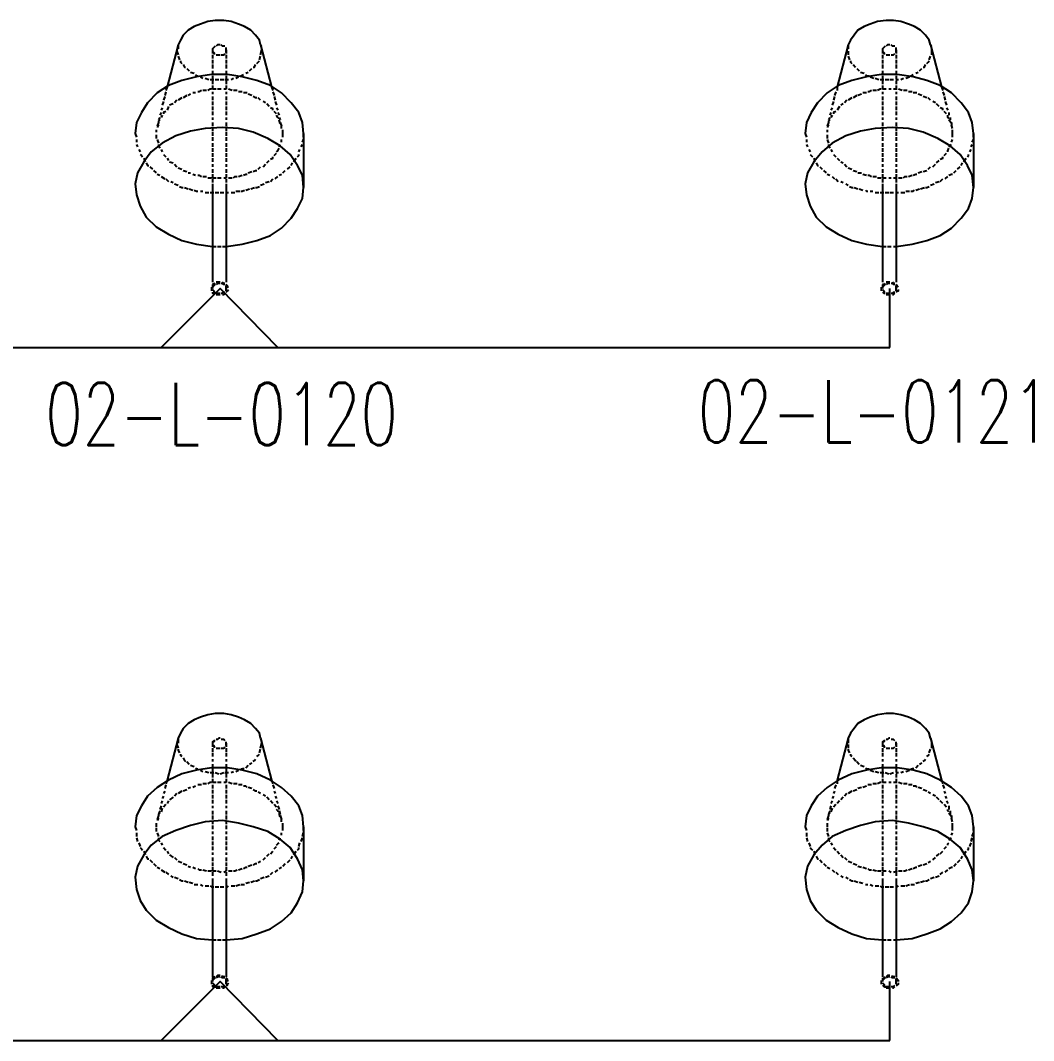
# Model space of a CAD drawing. Header units: inches. Extents: x 35 to 2894, y 23 to 617.
# Drawn here: x 1527.5 to 1600.8, y 468.4 to 542.3 of the extents above; entities that cross this region are included whole.
import ezdxf

# ---------------------------------------------------------------- set-up
doc = ezdxf.new("R2010")
doc.units = ezdxf.units.IN
doc.header["$MEASUREMENT"] = 0
doc.layers.add('Layer 1', color=7, linetype='Continuous')
doc.layers.add('LGT1', color=7, linetype='Continuous')
doc.styles.add('HZTXT', font='simplexs.shx', dxfattribs={"width": 0.7, "bigfont": 'hztxt.shx'})

msp = doc.modelspace()

# ---------------------------------------------------------------- linework, layer by layer
at = {"layer": 'Layer 1', "color": 1, "lineweight": -3}
for points in [[(1544.9, 540.507), (1544.811, 540.862), (1544.544, 541.218), (1544.188, 541.574), (1543.744, 541.841), (1543.299, 542.019), (1542.765, 542.196), (1542.231, 542.285), (1541.609, 542.285), (1541.075, 542.196), (1540.541, 542.019), (1540.096, 541.841), (1539.652, 541.574), (1539.295, 541.218), (1539.117, 540.862), (1538.94, 540.507)], [(1593.384, 540.507), (1593.295, 540.862), (1593.029, 541.218), (1592.673, 541.574), (1592.228, 541.841), (1591.783, 542.019), (1591.249, 542.196), (1590.716, 542.285), (1590.182, 542.285), (1589.559, 542.196), (1589.025, 542.019), (1588.581, 541.841), (1588.136, 541.574), (1587.869, 541.218), (1587.602, 540.862), (1587.424, 540.507)], [(1538.94, 540.507), (1538.139, 537.482), (1538.05, 537.215)], [(1538.94, 540.507), (1538.94, 540.239)], [(1541.964, 540.507), (1541.787, 540.507), (1541.698, 540.418)], [(1542.32, 540.418), (1542.142, 540.418), (1542.053, 540.507)], [(1544.989, 540.418), (1544.9, 540.507)], [(1544.9, 540.507), (1545.7, 537.482), (1545.789, 537.215)], [(1587.424, 540.507), (1586.623, 537.482), (1586.623, 537.215)], [(1587.424, 540.507), (1587.424, 540.239)], [(1590.449, 540.507), (1590.271, 540.507), (1590.182, 540.418)], [(1590.805, 540.418), (1590.627, 540.418), (1590.538, 540.507)], [(1593.474, 540.418), (1593.384, 540.507)], [(1593.384, 540.507), (1594.185, 537.482), (1594.274, 537.215)], [(1538.851, 540.061), (1538.94, 539.795)], [(1541.609, 540.418), (1541.519, 540.328), (1541.43, 540.239), (1541.43, 540.15)], [(1541.43, 540.15), (1541.43, 539.883)], [(1541.43, 540.061), (1541.519, 539.972), (1541.519, 539.883), (1541.609, 539.883)], [(1541.43, 539.795), (1541.43, 539.528)], [(1541.698, 539.795), (1541.964, 539.795)], [(1542.053, 539.795), (1542.231, 539.795), (1542.32, 539.883)], [(1542.409, 540.15), (1542.409, 540.328)], [(1542.409, 539.972), (1542.409, 540.15)], [(1542.409, 540.15), (1542.409, 539.883)], [(1542.409, 539.795), (1542.409, 539.528)], [(1544.9, 539.795), (1544.989, 540.15)], [(1544.989, 540.15), (1544.989, 540.239)], [(1587.424, 540.061), (1587.424, 539.795)], [(1590.093, 540.418), (1590.004, 540.328), (1589.915, 540.239), (1589.915, 540.15)], [(1589.915, 540.15), (1589.915, 539.883)], [(1589.915, 540.061), (1590.004, 539.972), (1590.004, 539.883), (1590.093, 539.883)], [(1589.915, 539.795), (1589.915, 539.528)], [(1590.182, 539.795), (1590.449, 539.795)], [(1590.538, 539.795), (1590.716, 539.795), (1590.805, 539.883)], [(1590.893, 540.15), (1590.893, 540.328)], [(1590.893, 539.972), (1590.893, 540.15)], [(1590.893, 540.15), (1590.893, 539.883)], [(1590.893, 539.795), (1590.893, 539.528)], [(1593.474, 540.15), (1593.474, 540.239)], [(1593.474, 539.795), (1593.474, 540.15)], [(1538.94, 539.706), (1539.028, 539.439)], [(1539.117, 539.35), (1539.117, 539.261), (1539.206, 539.172)], [(1539.295, 539.083), (1539.384, 538.905), (1539.473, 538.905)], [(1541.43, 539.439), (1541.43, 539.172)], [(1541.43, 539.083), (1541.43, 538.816)], [(1542.409, 539.439), (1542.409, 539.172)], [(1542.409, 539.083), (1542.409, 538.816)], [(1544.366, 538.905), (1544.455, 538.905), (1544.544, 539.083)], [(1544.633, 539.172), (1544.722, 539.261), (1544.811, 539.35)], [(1544.811, 539.439), (1544.9, 539.706)], [(1587.424, 539.706), (1587.513, 539.439)], [(1587.602, 539.35), (1587.602, 539.261), (1587.691, 539.172)], [(1587.78, 539.083), (1587.958, 538.905)], [(1589.915, 539.439), (1589.915, 539.172)], [(1589.915, 539.083), (1589.915, 538.816)], [(1590.893, 539.439), (1590.893, 539.172)], [(1590.893, 539.083), (1590.893, 538.816)], [(1592.851, 538.905), (1592.94, 538.905), (1593.029, 539.083)], [(1593.117, 539.172), (1593.206, 539.261), (1593.295, 539.35)], [(1593.295, 539.439), (1593.384, 539.706)], [(1548.014, 533.834), (1548.014, 534.101), (1547.924, 534.902), (1547.658, 535.613), (1547.124, 536.325), (1546.412, 537.037), (1545.612, 537.571), (1544.633, 537.926), (1543.565, 538.193), (1542.498, 538.371), (1541.341, 538.371), (1540.274, 538.193), (1539.206, 537.926), (1538.228, 537.571), (1537.428, 537.037), (1536.716, 536.325), (1536.271, 535.613), (1535.915, 534.902), (1535.826, 534.101)], [(1539.563, 538.816), (1539.74, 538.638)], [(1539.829, 538.549), (1540.096, 538.46)], [(1540.185, 538.371), (1540.274, 538.283), (1540.363, 538.283)], [(1541.43, 538.638), (1541.43, 538.46)], [(1542.409, 538.638), (1542.409, 538.46)], [(1543.476, 538.283), (1543.654, 538.371)], [(1543.833, 538.46), (1544.011, 538.549)], [(1544.1, 538.638), (1544.277, 538.816)], [(1596.498, 533.834), (1596.498, 534.101), (1596.409, 534.902), (1596.142, 535.613), (1595.609, 536.325), (1594.897, 537.037), (1594.096, 537.571), (1593.117, 537.926), (1592.139, 538.193), (1590.982, 538.371), (1589.826, 538.371), (1588.758, 538.193), (1587.691, 537.926), (1586.712, 537.571), (1585.912, 537.037), (1585.2, 536.325), (1584.755, 535.613), (1584.399, 534.902), (1584.31, 534.101)], [(1588.047, 538.816), (1588.225, 538.638)], [(1588.314, 538.549), (1588.581, 538.46)], [(1588.669, 538.371), (1588.758, 538.283), (1588.936, 538.283)], [(1589.915, 538.638), (1589.915, 538.46)], [(1590.893, 538.638), (1590.893, 538.46)], [(1591.961, 538.283), (1592.139, 538.371)], [(1592.317, 538.46), (1592.495, 538.549)], [(1592.584, 538.638), (1592.762, 538.816)], [(1540.541, 538.193), (1540.719, 538.104)], [(1540.897, 538.104), (1541.164, 538.015)], [(1541.252, 538.015), (1541.519, 538.015)], [(1541.43, 538.283), (1541.43, 538.015)], [(1541.43, 537.926), (1541.43, 537.659)], [(1541.43, 537.571), (1541.43, 537.304)], [(1541.609, 538.015), (1541.876, 538.015)], [(1541.964, 538.015), (1542.231, 538.015)], [(1542.32, 538.015), (1542.587, 538.015)], [(1542.409, 538.283), (1542.409, 538.015)], [(1542.409, 537.926), (1542.409, 537.659)], [(1542.409, 537.571), (1542.409, 537.304)], [(1542.765, 538.015), (1542.943, 538.104)], [(1543.121, 538.104), (1543.299, 538.193)], [(1589.025, 538.193), (1589.293, 538.104)], [(1589.382, 538.104), (1589.648, 538.015)], [(1589.737, 538.015), (1590.004, 538.015)], [(1589.915, 538.283), (1589.915, 538.015)], [(1589.915, 537.926), (1589.915, 537.659)], [(1589.915, 537.571), (1589.915, 537.304)], [(1590.093, 538.015), (1590.36, 538.015)], [(1590.449, 538.015), (1590.716, 538.015)], [(1590.893, 538.283), (1590.893, 538.015)], [(1590.893, 538.015), (1591.071, 538.015)], [(1590.893, 537.926), (1590.893, 537.659)], [(1590.893, 537.571), (1590.893, 537.304)], [(1591.249, 538.015), (1591.428, 538.104)], [(1591.606, 538.104), (1591.872, 538.193)], [(1538.05, 537.126), (1537.961, 536.859)], [(1539.563, 536.859), (1539.295, 536.681)], [(1539.829, 536.947), (1539.652, 536.859)], [(1540.185, 537.037), (1540.007, 537.037)], [(1540.63, 537.215), (1540.452, 537.126), (1540.363, 537.126)], [(1540.986, 537.215), (1540.719, 537.215)], [(1541.341, 537.304), (1541.252, 537.304), (1541.075, 537.215)], [(1541.698, 537.304), (1541.43, 537.304)], [(1541.43, 537.126), (1541.43, 536.947)], [(1542.053, 537.304), (1541.787, 537.304)], [(1542.409, 537.304), (1542.231, 537.304)], [(1542.409, 537.126), (1542.409, 536.947)], [(1542.854, 537.215), (1542.587, 537.304)], [(1543.21, 537.215), (1542.943, 537.215)], [(1543.565, 537.126), (1543.299, 537.126)], [(1543.922, 537.037), (1543.654, 537.037)], [(1544.277, 536.859), (1544.011, 536.947)], [(1545.789, 537.126), (1545.879, 536.859)], [(1586.534, 537.126), (1586.445, 536.859)], [(1588.047, 536.859), (1587.78, 536.681)], [(1588.403, 536.947), (1588.136, 536.859)], [(1588.758, 537.037), (1588.492, 537.037)], [(1589.114, 537.215), (1588.936, 537.126), (1588.847, 537.126)], [(1589.47, 537.215), (1589.204, 537.215)], [(1589.826, 537.304), (1589.737, 537.304), (1589.559, 537.215)], [(1590.182, 537.304), (1589.915, 537.304)], [(1589.915, 537.126), (1589.915, 536.947)], [(1590.538, 537.304), (1590.36, 537.304)], [(1590.982, 537.304), (1590.716, 537.304)], [(1590.893, 537.126), (1590.893, 536.947)], [(1591.339, 537.215), (1591.071, 537.304)], [(1591.694, 537.215), (1591.428, 537.215)], [(1592.05, 537.126), (1591.783, 537.126)], [(1592.406, 537.037), (1592.139, 537.037)], [(1592.762, 536.859), (1592.495, 536.947)], [(1594.274, 537.126), (1594.363, 536.859)], [(1537.872, 536.414), (1537.783, 536.147)], [(1537.961, 536.77), (1537.872, 536.503)], [(1538.584, 536.236), (1538.317, 536.147)], [(1538.851, 536.503), (1538.673, 536.325)], [(1539.206, 536.681), (1538.94, 536.503)], [(1541.43, 536.77), (1541.43, 536.503)], [(1541.43, 536.414), (1541.43, 536.147)], [(1542.409, 536.77), (1542.409, 536.503)], [(1542.409, 536.414), (1542.409, 536.147)], [(1544.633, 536.681), (1544.544, 536.681), (1544.366, 536.77)], [(1544.9, 536.503), (1544.722, 536.681)], [(1545.256, 536.325), (1545.078, 536.414)], [(1545.523, 536.058), (1545.345, 536.236)], [(1545.879, 536.77), (1545.968, 536.503)], [(1545.968, 536.414), (1546.057, 536.147)], [(1586.357, 536.414), (1586.268, 536.147)], [(1586.445, 536.77), (1586.357, 536.503)], [(1587.069, 536.236), (1586.89, 536.147)], [(1587.335, 536.503), (1587.158, 536.325)], [(1587.691, 536.681), (1587.424, 536.503)], [(1589.915, 536.77), (1589.915, 536.503)], [(1589.915, 536.414), (1589.915, 536.147)], [(1590.893, 536.77), (1590.893, 536.503)], [(1590.893, 536.414), (1590.893, 536.147)], [(1593.117, 536.681), (1592.851, 536.77)], [(1593.384, 536.503), (1593.206, 536.681)], [(1593.741, 536.325), (1593.563, 536.414)], [(1594.007, 536.058), (1593.83, 536.236)], [(1594.363, 536.77), (1594.452, 536.503)], [(1594.452, 536.414), (1594.541, 536.147)], [(1537.694, 535.613), (1537.605, 535.435)], [(1537.783, 535.969), (1537.694, 535.791)], [(1537.783, 535.435), (1537.694, 535.258)], [(1538.05, 535.702), (1537.872, 535.613), (1537.872, 535.524)], [(1538.228, 536.058), (1538.139, 535.791)], [(1541.43, 536.058), (1541.43, 535.791)], [(1541.43, 535.702), (1541.43, 535.435)], [(1542.409, 536.058), (1542.409, 535.791)], [(1542.409, 535.702), (1542.409, 535.435)], [(1545.789, 535.791), (1545.789, 535.88), (1545.612, 535.969)], [(1546.057, 535.524), (1545.879, 535.702)], [(1546.057, 535.969), (1546.146, 535.791)], [(1546.235, 535.169), (1546.146, 535.258), (1546.057, 535.435)], [(1546.146, 535.613), (1546.235, 535.435)], [(1586.179, 535.613), (1586.09, 535.435)], [(1586.268, 535.969), (1586.179, 535.791)], [(1586.268, 535.435), (1586.179, 535.258)], [(1586.534, 535.702), (1586.357, 535.613), (1586.357, 535.524)], [(1586.801, 536.058), (1586.623, 535.791)], [(1589.915, 536.058), (1589.915, 535.791)], [(1589.915, 535.702), (1589.915, 535.435)], [(1590.893, 536.058), (1590.893, 535.791)], [(1590.893, 535.702), (1590.893, 535.435)], [(1594.274, 535.791), (1594.274, 535.88), (1594.096, 535.969)], [(1594.541, 535.524), (1594.363, 535.702)], [(1594.541, 535.969), (1594.63, 535.791)], [(1594.719, 535.169), (1594.63, 535.258), (1594.63, 535.435)], [(1594.719, 535.613), (1594.719, 535.435)], [(1537.516, 534.902), (1537.428, 534.635)], [(1537.516, 534.723), (1537.428, 534.546)], [(1537.605, 535.258), (1537.516, 535.08)], [(1537.605, 535.08), (1537.516, 534.991), (1537.516, 534.902)], [(1541.43, 535.258), (1541.43, 535.08)], [(1541.43, 534.902), (1541.43, 534.635)], [(1542.409, 535.258), (1542.409, 535.08)], [(1542.409, 534.902), (1542.409, 534.635)], [(1546.235, 535.258), (1546.324, 535.08)], [(1546.324, 534.812), (1546.235, 535.08)], [(1546.324, 534.902), (1546.412, 534.635)], [(1546.412, 534.457), (1546.412, 534.723)], [(1586.001, 534.902), (1585.912, 534.635)], [(1586.001, 534.723), (1585.912, 534.546)], [(1586.09, 535.258), (1586.001, 535.08)], [(1586.09, 535.08), (1586.001, 534.991), (1586.001, 534.902)], [(1589.915, 535.258), (1589.915, 535.08)], [(1589.915, 534.902), (1589.915, 534.635)], [(1590.893, 535.258), (1590.893, 535.08)], [(1590.893, 534.902), (1590.893, 534.635)], [(1594.897, 534.812), (1594.719, 535.08)], [(1594.808, 535.258), (1594.808, 535.08)], [(1594.897, 534.902), (1594.897, 534.635)], [(1594.986, 534.457), (1594.897, 534.723)], [(1548.014, 530.187), (1547.924, 531.076), (1547.569, 531.788), (1547.035, 532.588), (1546.324, 533.211), (1545.434, 533.745), (1544.366, 534.19), (1543.299, 534.457), (1542.142, 534.546), (1540.897, 534.457), (1539.829, 534.279), (1538.762, 533.923), (1537.783, 533.389), (1536.982, 532.767), (1536.449, 532.055), (1536.004, 531.254), (1535.826, 530.453), (1535.915, 529.653), (1536.182, 528.852), (1536.627, 528.051), (1537.338, 527.34), (1538.228, 526.806), (1539.206, 526.361), (1540.274, 526.094), (1541.43, 525.916)], [(1535.826, 534.101), (1535.915, 533.834)], [(1537.338, 534.368), (1537.338, 534.19)], [(1537.338, 534.012), (1537.338, 533.745)], [(1541.43, 534.546), (1541.43, 534.279)], [(1541.43, 534.19), (1541.43, 533.923)], [(1542.409, 534.546), (1542.409, 534.279)], [(1542.409, 534.19), (1542.409, 533.923)], [(1546.501, 534.101), (1546.501, 534.368)], [(1546.501, 533.834), (1546.501, 534.101)], [(1548.014, 534.101), (1548.014, 530.187)], [(1596.498, 530.187), (1596.409, 531.076), (1596.054, 531.788), (1595.52, 532.588), (1594.808, 533.211), (1593.918, 533.745), (1592.851, 534.19), (1591.783, 534.457), (1590.627, 534.546), (1589.382, 534.457), (1588.314, 534.279), (1587.246, 533.923), (1586.268, 533.389), (1585.556, 532.767), (1584.934, 532.055), (1584.488, 531.254), (1584.31, 530.453), (1584.399, 529.653), (1584.666, 528.852), (1585.111, 528.051), (1585.823, 527.34), (1586.712, 526.806), (1587.691, 526.361), (1588.758, 526.094), (1589.915, 525.916)], [(1584.31, 534.101), (1584.399, 533.834)], [(1585.912, 534.368), (1585.912, 534.19)], [(1585.912, 534.012), (1585.912, 533.745)], [(1589.915, 534.546), (1589.915, 534.279)], [(1589.915, 534.19), (1589.915, 533.923)], [(1590.893, 534.546), (1590.893, 534.279)], [(1590.893, 534.19), (1590.893, 533.923)], [(1594.986, 534.101), (1594.986, 534.368)], [(1594.986, 533.834), (1594.986, 534.101)], [(1596.498, 534.101), (1596.498, 530.187)], [(1535.915, 533.656), (1535.915, 533.478)], [(1535.915, 533.3), (1536.004, 533.123)], [(1537.428, 533.656), (1537.516, 533.389)], [(1537.516, 533.3), (1537.516, 533.211), (1537.605, 533.034)], [(1541.43, 533.834), (1541.43, 533.567)], [(1541.43, 533.389), (1541.43, 533.123)], [(1542.409, 533.834), (1542.409, 533.567)], [(1542.409, 533.389), (1542.409, 533.123)], [(1546.235, 533.123), (1546.324, 533.3)], [(1546.412, 533.478), (1546.412, 533.656)], [(1547.836, 533.123), (1547.924, 533.3)], [(1547.924, 533.478), (1548.014, 533.656)], [(1584.399, 533.656), (1584.399, 533.478)], [(1584.399, 533.3), (1584.488, 533.123)], [(1585.912, 533.656), (1586.001, 533.389)], [(1586.001, 533.3), (1586.001, 533.211), (1586.09, 533.034)], [(1589.915, 533.834), (1589.915, 533.567)], [(1589.915, 533.389), (1589.915, 533.123)], [(1590.893, 533.834), (1590.893, 533.567)], [(1590.893, 533.389), (1590.893, 533.123)], [(1594.719, 533.123), (1594.897, 533.3)], [(1594.897, 533.478), (1594.986, 533.656)], [(1596.32, 533.123), (1596.409, 533.3)], [(1596.409, 533.478), (1596.498, 533.656)], [(1536.093, 532.945), (1536.182, 532.767)], [(1536.182, 532.588), (1536.271, 532.499), (1536.36, 532.411)], [(1537.694, 532.945), (1537.783, 532.767)], [(1537.872, 532.588), (1538.05, 532.411)], [(1541.43, 533.034), (1541.43, 532.767)], [(1541.43, 532.677), (1541.43, 532.411)], [(1542.409, 533.034), (1542.409, 532.767)], [(1542.409, 532.677), (1542.409, 532.411)], [(1545.612, 532.233), (1545.789, 532.322), (1545.789, 532.411)], [(1545.879, 532.499), (1546.057, 532.677)], [(1546.057, 532.767), (1546.146, 532.856), (1546.235, 533.034)], [(1547.569, 532.411), (1547.658, 532.499), (1547.658, 532.588)], [(1547.658, 532.767), (1547.747, 532.945)], [(1584.577, 532.945), (1584.666, 532.767)], [(1584.666, 532.588), (1584.755, 532.499), (1584.844, 532.411)], [(1586.179, 532.945), (1586.268, 532.767)], [(1586.357, 532.588), (1586.534, 532.411)], [(1589.915, 533.034), (1589.915, 532.767)], [(1589.915, 532.677), (1589.915, 532.411)], [(1590.893, 533.034), (1590.893, 532.767)], [(1590.893, 532.677), (1590.893, 532.411)], [(1594.096, 532.233), (1594.274, 532.322), (1594.274, 532.411)], [(1594.363, 532.499), (1594.541, 532.677)], [(1594.63, 532.767), (1594.63, 532.856), (1594.719, 533.034)], [(1596.054, 532.411), (1596.142, 532.499), (1596.142, 532.588)], [(1596.231, 532.767), (1596.32, 532.945)], [(1536.449, 532.322), (1536.538, 532.055)], [(1536.627, 531.966), (1536.716, 531.788), (1536.804, 531.788)], [(1536.893, 531.699), (1537.071, 531.521)], [(1538.139, 532.322), (1538.228, 532.144)], [(1538.317, 532.055), (1538.584, 531.966)], [(1538.673, 531.877), (1538.851, 531.699)], [(1541.43, 532.322), (1541.43, 532.055)], [(1541.43, 531.877), (1541.43, 531.699)], [(1542.409, 532.322), (1542.409, 532.055)], [(1542.409, 531.877), (1542.409, 531.699)], [(1544.722, 531.521), (1544.9, 531.699)], [(1545.078, 531.699), (1545.256, 531.877)], [(1545.345, 531.966), (1545.523, 532.144)], [(1546.857, 531.521), (1547.035, 531.699)], [(1547.124, 531.788), (1547.213, 531.966)], [(1547.302, 532.055), (1547.48, 532.322)], [(1584.934, 532.322), (1585.022, 532.055)], [(1585.111, 531.966), (1585.2, 531.788), (1585.289, 531.788)], [(1585.378, 531.699), (1585.556, 531.521)], [(1586.623, 532.322), (1586.801, 532.144)], [(1586.89, 532.055), (1587.069, 531.966)], [(1587.158, 531.877), (1587.335, 531.699)], [(1589.915, 532.322), (1589.915, 532.055)], [(1589.915, 531.877), (1589.915, 531.699)], [(1590.893, 532.322), (1590.893, 532.055)], [(1590.893, 531.877), (1590.893, 531.699)], [(1593.206, 531.521), (1593.384, 531.699)], [(1593.563, 531.699), (1593.741, 531.877)], [(1593.83, 531.966), (1594.007, 532.144)], [(1595.341, 531.521), (1595.52, 531.699)], [(1595.609, 531.788), (1595.698, 531.966)], [(1595.787, 532.055), (1595.965, 532.322)], [(1537.16, 531.432), (1537.338, 531.254)], [(1537.428, 531.165), (1537.605, 531.076)], [(1537.694, 530.987), (1537.961, 530.81)], [(1538.94, 531.61), (1539.206, 531.521)], [(1539.295, 531.432), (1539.563, 531.343)], [(1539.652, 531.254), (1539.829, 531.254)], [(1540.007, 531.165), (1540.185, 531.076)], [(1540.363, 531.076), (1540.452, 531.076), (1540.63, 530.987)], [(1540.719, 530.987), (1540.986, 530.987)], [(1541.43, 531.521), (1541.43, 531.254)], [(1541.43, 531.165), (1541.43, 530.899)], [(1542.409, 531.521), (1542.409, 531.254)], [(1542.409, 531.165), (1542.409, 530.899)], [(1542.943, 530.899), (1543.032, 530.987), (1543.21, 530.987)], [(1543.299, 530.987), (1543.565, 531.076)], [(1543.654, 531.076), (1543.833, 531.165), (1543.922, 531.165)], [(1544.011, 531.254), (1544.277, 531.343)], [(1544.366, 531.343), (1544.544, 531.432), (1544.633, 531.432)], [(1545.968, 530.81), (1546.146, 530.987)], [(1546.235, 531.076), (1546.412, 531.165)], [(1546.501, 531.254), (1546.679, 531.432)], [(1585.645, 531.432), (1585.823, 531.254)], [(1585.912, 531.165), (1586.09, 531.076)], [(1586.268, 530.987), (1586.445, 530.81)], [(1587.424, 531.61), (1587.691, 531.521)], [(1587.78, 531.432), (1588.047, 531.343)], [(1588.136, 531.254), (1588.403, 531.254)], [(1588.492, 531.165), (1588.758, 531.076)], [(1588.847, 531.076), (1588.936, 531.076), (1589.114, 530.987)], [(1589.204, 530.987), (1589.47, 530.987)], [(1589.915, 531.521), (1589.915, 531.254)], [(1589.915, 531.165), (1589.915, 530.899)], [(1590.893, 531.521), (1590.893, 531.254)], [(1590.893, 531.165), (1590.893, 530.899)], [(1591.428, 530.899), (1591.517, 530.987), (1591.694, 530.987)], [(1591.783, 530.987), (1592.05, 531.076)], [(1592.139, 531.076), (1592.317, 531.165), (1592.406, 531.165)], [(1592.495, 531.254), (1592.762, 531.343)], [(1592.851, 531.343), (1593.117, 531.432)], [(1594.452, 530.81), (1594.63, 530.987)], [(1594.719, 531.076), (1594.897, 531.165), (1594.986, 531.165)], [(1595.075, 531.254), (1595.253, 531.432)], [(1538.05, 530.81), (1538.228, 530.632)], [(1538.406, 530.632), (1538.584, 530.542)], [(1538.673, 530.453), (1538.94, 530.364)], [(1539.028, 530.275), (1539.206, 530.187), (1539.295, 530.187)], [(1539.384, 530.187), (1539.652, 530.098)], [(1541.075, 530.899), (1541.341, 530.899)], [(1541.43, 530.899), (1541.698, 530.899)], [(1541.43, 530.81), (1541.43, 530.542)], [(1541.43, 530.453), (1541.43, 523.337)], [(1541.787, 530.899), (1542.053, 530.899)], [(1542.231, 530.899), (1542.409, 530.899)], [(1542.409, 530.81), (1542.409, 530.542)], [(1542.409, 530.453), (1542.409, 523.337)], [(1542.409, 525.916), (1543.565, 526.094), (1544.633, 526.361), (1545.612, 526.717), (1546.412, 527.251), (1547.124, 527.963), (1547.569, 528.675), (1547.924, 529.386), (1548.014, 530.187)], [(1542.587, 530.899), (1542.854, 530.899)], [(1544.188, 530.098), (1544.455, 530.187)], [(1544.544, 530.187), (1544.633, 530.187), (1544.811, 530.275)], [(1544.9, 530.364), (1545.167, 530.453)], [(1545.256, 530.542), (1545.523, 530.632)], [(1545.612, 530.632), (1545.789, 530.81)], [(1586.534, 530.81), (1586.712, 530.632)], [(1586.89, 530.632), (1587.069, 530.542)], [(1587.246, 530.453), (1587.424, 530.364)], [(1587.513, 530.275), (1587.691, 530.187), (1587.78, 530.187)], [(1587.869, 530.187), (1588.136, 530.098)], [(1589.559, 530.899), (1589.826, 530.899)], [(1589.915, 530.899), (1590.182, 530.899)], [(1589.915, 530.81), (1589.915, 530.542)], [(1589.915, 530.453), (1589.915, 523.337)], [(1590.36, 530.899), (1590.538, 530.899)], [(1590.716, 530.899), (1590.982, 530.899)], [(1590.893, 530.81), (1590.893, 530.542)], [(1590.893, 530.453), (1590.893, 523.337)], [(1590.893, 525.916), (1592.05, 526.094), (1593.117, 526.361), (1594.096, 526.717), (1594.897, 527.251), (1595.609, 527.963), (1596.142, 528.675), (1596.409, 529.386), (1596.498, 530.187)], [(1591.071, 530.899), (1591.339, 530.899)], [(1592.673, 530.098), (1592.94, 530.187)], [(1593.029, 530.187), (1593.117, 530.187), (1593.295, 530.275)], [(1593.384, 530.364), (1593.652, 530.453)], [(1593.741, 530.542), (1594.007, 530.632)], [(1594.096, 530.632), (1594.274, 530.81)], [(1539.74, 530.098), (1540.007, 530.009)], [(1540.096, 530.009), (1540.274, 529.92), (1540.363, 529.92)], [(1540.541, 529.92), (1540.719, 529.92)], [(1540.897, 529.831), (1541.164, 529.831)], [(1541.252, 529.831), (1541.519, 529.831)], [(1541.609, 529.831), (1541.876, 529.831)], [(1541.964, 529.831), (1542.231, 529.831)], [(1542.409, 529.831), (1542.587, 529.831)], [(1542.765, 529.831), (1543.032, 529.831)], [(1543.121, 529.92), (1543.388, 529.92)], [(1543.476, 529.92), (1543.565, 529.92), (1543.744, 530.009)], [(1543.833, 530.009), (1544.1, 530.098)], [(1588.225, 530.098), (1588.492, 530.009)], [(1588.669, 530.009), (1588.758, 529.92), (1588.847, 529.92)], [(1589.025, 529.92), (1589.204, 529.92)], [(1589.382, 529.831), (1589.648, 529.831)], [(1589.737, 529.831), (1590.004, 529.831)], [(1590.093, 529.831), (1590.36, 529.831)], [(1590.449, 529.831), (1590.716, 529.831)], [(1590.893, 529.831), (1591.071, 529.831)], [(1591.249, 529.831), (1591.517, 529.831)], [(1591.606, 529.92), (1591.872, 529.92)], [(1591.961, 529.92), (1592.139, 529.92), (1592.228, 530.009)], [(1592.317, 530.009), (1592.584, 530.098)], [(1541.43, 525.916), (1541.698, 525.916)], [(1541.787, 525.916), (1542.053, 525.916)], [(1542.142, 525.916), (1542.409, 525.916)], [(1589.915, 525.916), (1590.182, 525.916)], [(1590.271, 525.916), (1590.538, 525.916)], [(1590.716, 525.916), (1590.893, 525.916)], [(1541.341, 522.981), (1541.341, 522.891)], [(1541.341, 522.981), (1541.341, 522.891)], [(1541.341, 522.891), (1541.341, 522.714)], [(1541.341, 522.891), (1541.341, 522.714)], [(1541.609, 523.248), (1541.43, 523.159)], [(1541.609, 523.248), (1541.43, 523.159)], [(1541.609, 523.159), (1541.519, 523.07), (1541.43, 522.981)], [(1541.43, 523.159), (1541.43, 522.891)], [(1541.43, 522.802), (1541.519, 522.714), (1541.519, 522.625), (1541.609, 522.625)], [(1541.964, 523.337), (1541.698, 523.337)], [(1541.964, 523.337), (1541.698, 523.337)], [(1541.964, 523.248), (1541.787, 523.248), (1541.698, 523.159)], [(1542.32, 523.159), (1542.231, 523.159), (1542.142, 523.248), (1542.053, 523.248)], [(1542.32, 523.248), (1542.231, 523.248), (1542.142, 523.337)], [(1542.32, 523.248), (1542.231, 523.248), (1542.142, 523.337)], [(1542.587, 522.981), (1542.498, 522.981), (1542.498, 523.07), (1542.409, 523.159)], [(1542.409, 523.159), (1542.409, 522.891)], [(1542.587, 522.981), (1542.498, 522.981), (1542.498, 523.07), (1542.409, 523.159)], [(1542.409, 522.891), (1542.409, 523.07)], [(1542.409, 522.714), (1542.409, 522.891)], [(1542.409, 522.625), (1542.498, 522.714), (1542.587, 522.802)], [(1542.409, 522.625), (1542.498, 522.714), (1542.587, 522.802)], [(1589.826, 522.981), (1589.826, 522.891)], [(1589.826, 522.981), (1589.826, 522.891)], [(1589.826, 522.891), (1589.826, 522.714)], [(1589.826, 522.891), (1589.826, 522.714)], [(1590.093, 523.248), (1590.004, 523.159), (1589.915, 523.159)], [(1590.093, 523.248), (1590.004, 523.159), (1589.915, 523.159)], [(1590.093, 523.159), (1590.004, 523.07), (1589.915, 522.981)], [(1589.915, 523.159), (1589.915, 522.891)], [(1589.915, 522.802), (1590.004, 522.714), (1590.004, 522.625), (1590.093, 522.625)], [(1590.449, 523.337), (1590.182, 523.337)], [(1590.449, 523.337), (1590.182, 523.337)], [(1590.449, 523.248), (1590.271, 523.248), (1590.182, 523.159)], [(1590.805, 523.159), (1590.716, 523.159), (1590.627, 523.248), (1590.538, 523.248)], [(1590.805, 523.248), (1590.716, 523.248), (1590.627, 523.337)], [(1590.805, 523.248), (1590.716, 523.248), (1590.627, 523.337)], [(1591.071, 522.981), (1590.982, 523.07), (1590.893, 523.159)], [(1590.893, 523.159), (1590.893, 522.891)], [(1591.071, 522.981), (1590.982, 523.07), (1590.893, 523.159)], [(1590.893, 522.891), (1590.893, 523.07)], [(1590.893, 522.714), (1590.893, 522.891)], [(1590.893, 522.625), (1590.982, 522.714), (1591.071, 522.714), (1591.071, 522.802)], [(1590.893, 522.625), (1590.982, 522.714), (1591.071, 522.714), (1591.071, 522.802)], [(1541.43, 522.625), (1541.43, 522.536), (1541.609, 522.536)], [(1541.43, 522.625), (1541.43, 522.536), (1541.609, 522.536)], [(1541.698, 522.536), (1541.964, 522.536)], [(1541.698, 522.447), (1541.964, 522.447)], [(1541.698, 522.447), (1541.964, 522.447)], [(1542.053, 522.536), (1542.142, 522.536), (1542.231, 522.625), (1542.32, 522.625)], [(1542.142, 522.447), (1542.231, 522.447), (1542.32, 522.536)], [(1542.142, 522.447), (1542.231, 522.447), (1542.32, 522.536)], [(1589.915, 522.625), (1590.004, 522.536), (1590.093, 522.536)], [(1589.915, 522.625), (1590.004, 522.536), (1590.093, 522.536)], [(1590.182, 522.536), (1590.449, 522.536)], [(1590.182, 522.447), (1590.449, 522.447)], [(1590.182, 522.447), (1590.449, 522.447)], [(1590.538, 522.536), (1590.627, 522.536), (1590.716, 522.625), (1590.805, 522.625)], [(1590.627, 522.447), (1590.716, 522.447), (1590.805, 522.536)], [(1590.627, 522.447), (1590.716, 522.447), (1590.805, 522.536)], [(1544.9, 490.331), (1544.811, 490.687), (1544.544, 491.043), (1544.188, 491.399), (1543.744, 491.666), (1543.299, 491.844), (1542.765, 492.022), (1542.231, 492.111), (1541.609, 492.111), (1541.075, 492.022), (1540.541, 491.844), (1540.096, 491.666), (1539.652, 491.399), (1539.295, 491.043), (1539.117, 490.687), (1538.94, 490.331)], [(1593.384, 490.331), (1593.295, 490.687), (1593.029, 491.043), (1592.673, 491.399), (1592.228, 491.666), (1591.783, 491.844), (1591.249, 492.022), (1590.716, 492.111), (1590.182, 492.111), (1589.559, 492.022), (1589.025, 491.844), (1588.581, 491.666), (1588.136, 491.399), (1587.869, 491.043), (1587.602, 490.687), (1587.424, 490.331)], [(1538.94, 490.331), (1538.139, 487.307), (1538.05, 487.04)], [(1538.94, 490.331), (1538.94, 489.976)], [(1541.964, 490.331), (1541.876, 490.331), (1541.787, 490.242), (1541.698, 490.242)], [(1544.989, 490.154), (1544.9, 490.331)], [(1544.9, 490.331), (1545.7, 487.307), (1545.789, 487.04)], [(1587.424, 490.331), (1586.623, 487.307), (1586.623, 487.04)], [(1587.424, 490.331), (1587.424, 489.976)], [(1590.449, 490.331), (1590.36, 490.331), (1590.271, 490.242), (1590.182, 490.242)], [(1593.474, 490.154), (1593.384, 490.331)], [(1593.384, 490.331), (1594.185, 487.307), (1594.274, 487.04)], [(1538.851, 489.887), (1538.94, 489.62)], [(1541.609, 490.154), (1541.519, 490.154), (1541.519, 490.065), (1541.43, 490.065), (1541.43, 489.976)], [(1541.43, 489.976), (1541.43, 489.709)], [(1541.43, 489.887), (1541.43, 489.798), (1541.519, 489.798), (1541.519, 489.709), (1541.609, 489.709)], [(1541.43, 489.62), (1541.43, 489.353)], [(1541.698, 489.62), (1541.964, 489.62)], [(1542.32, 490.154), (1542.231, 490.242), (1542.053, 490.242)], [(1542.053, 489.62), (1542.231, 489.62), (1542.32, 489.709)], [(1542.409, 489.976), (1542.409, 490.065)], [(1542.409, 489.798), (1542.409, 489.976)], [(1542.409, 489.976), (1542.409, 489.709)], [(1542.409, 489.62), (1542.409, 489.353)], [(1544.9, 489.62), (1544.989, 489.976)], [(1544.989, 489.976), (1544.989, 490.065)], [(1587.424, 489.887), (1587.424, 489.62)], [(1590.093, 490.154), (1590.004, 490.154), (1590.004, 490.065), (1589.915, 490.065), (1589.915, 489.976)], [(1589.915, 489.976), (1589.915, 489.709)], [(1589.915, 489.887), (1589.915, 489.798), (1590.004, 489.798), (1590.004, 489.709), (1590.093, 489.709)], [(1589.915, 489.62), (1589.915, 489.353)], [(1590.182, 489.62), (1590.449, 489.62)], [(1590.805, 490.154), (1590.716, 490.242), (1590.538, 490.242)], [(1590.538, 489.62), (1590.716, 489.62), (1590.805, 489.709)], [(1590.893, 489.976), (1590.893, 490.065)], [(1590.893, 489.798), (1590.893, 489.976)], [(1590.893, 489.976), (1590.893, 489.709)], [(1590.893, 489.62), (1590.893, 489.353)], [(1593.474, 489.976), (1593.474, 490.065)], [(1593.474, 489.62), (1593.474, 489.976)], [(1538.94, 489.531), (1538.94, 489.442), (1539.028, 489.264)], [(1539.117, 489.175), (1539.117, 489.086), (1539.206, 488.997)], [(1539.295, 488.908), (1539.384, 488.73), (1539.473, 488.642)], [(1541.43, 489.264), (1541.43, 488.997)], [(1541.43, 488.819), (1541.43, 488.642)], [(1542.409, 489.264), (1542.409, 488.997)], [(1542.409, 488.819), (1542.409, 488.642)], [(1544.366, 488.642), (1544.455, 488.73), (1544.544, 488.819)], [(1544.633, 488.997), (1544.722, 489.086), (1544.811, 489.175)], [(1544.811, 489.264), (1544.9, 489.531)], [(1587.424, 489.531), (1587.424, 489.442), (1587.513, 489.264)], [(1587.602, 489.175), (1587.602, 489.086), (1587.691, 488.997)], [(1587.78, 488.908), (1587.958, 488.73), (1587.958, 488.642)], [(1589.915, 489.264), (1589.915, 488.997)], [(1589.915, 488.819), (1589.915, 488.642)], [(1590.893, 489.264), (1590.893, 488.997)], [(1590.893, 488.819), (1590.893, 488.642)], [(1592.851, 488.642), (1592.94, 488.73), (1593.029, 488.819)], [(1593.117, 488.997), (1593.206, 489.086), (1593.295, 489.175)], [(1593.295, 489.264), (1593.384, 489.531)], [(1548.014, 483.659), (1548.014, 483.926), (1547.924, 484.727), (1547.658, 485.439), (1547.124, 486.15), (1546.412, 486.773), (1545.612, 487.307), (1544.633, 487.752), (1543.565, 488.018), (1542.498, 488.196), (1541.341, 488.196), (1540.274, 488.018), (1539.206, 487.752), (1538.228, 487.307), (1537.428, 486.773), (1536.716, 486.15), (1536.271, 485.439), (1535.915, 484.727), (1535.826, 483.926)], [(1539.563, 488.642), (1539.74, 488.463)], [(1539.829, 488.374), (1540.096, 488.285)], [(1540.185, 488.196), (1540.274, 488.107), (1540.363, 488.107)], [(1541.43, 488.463), (1541.43, 488.196)], [(1541.43, 488.107), (1541.43, 487.841)], [(1542.409, 488.463), (1542.409, 488.196)], [(1542.409, 488.107), (1542.409, 487.841)], [(1543.476, 488.107), (1543.654, 488.107), (1543.654, 488.196)], [(1543.833, 488.196), (1544.011, 488.374)], [(1544.1, 488.463), (1544.277, 488.552)], [(1596.498, 483.659), (1596.498, 483.926), (1596.409, 484.727), (1596.142, 485.439), (1595.609, 486.15), (1594.897, 486.773), (1594.096, 487.307), (1593.117, 487.752), (1592.139, 488.018), (1590.982, 488.196), (1589.826, 488.196), (1588.758, 488.018), (1587.691, 487.752), (1586.712, 487.307), (1585.912, 486.773), (1585.2, 486.15), (1584.755, 485.439), (1584.399, 484.727), (1584.31, 483.926)], [(1588.047, 488.642), (1588.225, 488.463)], [(1588.314, 488.374), (1588.581, 488.285)], [(1588.669, 488.196), (1588.758, 488.107), (1588.936, 488.107)], [(1589.915, 488.463), (1589.915, 488.196)], [(1589.915, 488.107), (1589.915, 487.841)], [(1590.893, 488.463), (1590.893, 488.196)], [(1590.893, 488.107), (1590.893, 487.841)], [(1591.961, 488.107), (1592.139, 488.107), (1592.139, 488.196)], [(1592.317, 488.196), (1592.495, 488.374)], [(1592.584, 488.463), (1592.762, 488.552)], [(1540.541, 488.018), (1540.719, 487.93)], [(1540.897, 487.93), (1541.164, 487.841)], [(1541.252, 487.841), (1541.519, 487.841)], [(1541.43, 487.752), (1541.43, 487.485)], [(1541.43, 487.396), (1541.43, 487.129)], [(1541.609, 487.841), (1541.876, 487.752)], [(1541.964, 487.752), (1542.231, 487.841)], [(1542.32, 487.841), (1542.587, 487.841)], [(1542.409, 487.752), (1542.409, 487.485)], [(1542.409, 487.396), (1542.409, 487.129)], [(1542.765, 487.841), (1542.943, 487.93)], [(1543.121, 487.93), (1543.299, 488.018)], [(1589.025, 488.018), (1589.293, 487.93)], [(1589.382, 487.93), (1589.648, 487.841)], [(1589.737, 487.841), (1590.004, 487.841)], [(1589.915, 487.752), (1589.915, 487.485)], [(1589.915, 487.396), (1589.915, 487.129)], [(1590.093, 487.841), (1590.36, 487.752)], [(1590.449, 487.752), (1590.716, 487.841)], [(1590.893, 487.841), (1591.071, 487.841)], [(1590.893, 487.752), (1590.893, 487.485)], [(1590.893, 487.396), (1590.893, 487.129)], [(1591.249, 487.841), (1591.428, 487.93)], [(1591.606, 487.93), (1591.872, 488.018)], [(1538.05, 486.951), (1537.961, 486.684)], [(1539.829, 486.773), (1539.652, 486.684)], [(1540.185, 486.862), (1540.007, 486.773)], [(1540.63, 486.951), (1540.363, 486.951)], [(1540.986, 487.04), (1540.719, 487.04)], [(1541.341, 487.129), (1541.252, 487.129), (1541.075, 487.04)], [(1541.698, 487.129), (1541.43, 487.129)], [(1541.43, 486.951), (1541.43, 486.684)], [(1542.053, 487.129), (1541.787, 487.129)], [(1542.409, 487.129), (1542.231, 487.129)], [(1542.409, 486.951), (1542.409, 486.684)], [(1542.854, 487.04), (1542.587, 487.129)], [(1543.21, 487.04), (1542.943, 487.04)], [(1543.565, 486.951), (1543.299, 486.951)], [(1543.922, 486.773), (1543.833, 486.862), (1543.654, 486.862)], [(1544.277, 486.684), (1544.011, 486.773)], [(1545.789, 486.951), (1545.879, 486.684)], [(1586.534, 486.951), (1586.445, 486.684)], [(1588.403, 486.773), (1588.136, 486.684)], [(1588.758, 486.862), (1588.492, 486.773)], [(1589.114, 486.951), (1588.847, 486.951)], [(1589.47, 487.04), (1589.204, 487.04)], [(1589.826, 487.129), (1589.737, 487.129), (1589.559, 487.04)], [(1590.182, 487.129), (1589.915, 487.129)], [(1589.915, 486.951), (1589.915, 486.684)], [(1590.538, 487.129), (1590.36, 487.129)], [(1590.982, 487.129), (1590.716, 487.129)], [(1590.893, 486.951), (1590.893, 486.684)], [(1591.339, 487.04), (1591.071, 487.129)], [(1591.694, 487.04), (1591.428, 487.04)], [(1592.05, 486.951), (1591.783, 486.951)], [(1592.406, 486.773), (1592.317, 486.862), (1592.139, 486.862)], [(1592.762, 486.684), (1592.495, 486.773)], [(1594.274, 486.951), (1594.363, 486.684)], [(1537.872, 486.15), (1537.783, 485.972)], [(1537.961, 486.506), (1537.872, 486.328)], [(1538.584, 486.061), (1538.317, 485.883)], [(1538.851, 486.328), (1538.673, 486.15)], [(1539.206, 486.506), (1538.94, 486.328)], [(1539.563, 486.595), (1539.295, 486.506)], [(1541.43, 486.595), (1541.43, 486.328)], [(1541.43, 486.239), (1541.43, 485.972)], [(1541.43, 485.883), (1541.43, 485.617)], [(1542.409, 486.595), (1542.409, 486.328)], [(1542.409, 486.239), (1542.409, 485.972)], [(1542.409, 485.883), (1542.409, 485.617)], [(1544.633, 486.506), (1544.544, 486.506), (1544.366, 486.595)], [(1544.9, 486.328), (1544.722, 486.417)], [(1545.256, 486.15), (1545.078, 486.239)], [(1545.523, 485.883), (1545.345, 486.061)], [(1545.879, 486.506), (1545.968, 486.328)], [(1545.968, 486.15), (1546.057, 485.972)], [(1586.357, 486.15), (1586.268, 485.972)], [(1586.445, 486.506), (1586.357, 486.328)], [(1587.069, 486.061), (1586.89, 485.883)], [(1587.335, 486.328), (1587.158, 486.15)], [(1587.691, 486.506), (1587.424, 486.328)], [(1588.047, 486.595), (1587.78, 486.506)], [(1589.915, 486.595), (1589.915, 486.328)], [(1589.915, 486.239), (1589.915, 485.972)], [(1589.915, 485.883), (1589.915, 485.617)], [(1590.893, 486.595), (1590.893, 486.328)], [(1590.893, 486.239), (1590.893, 485.972)], [(1590.893, 485.883), (1590.893, 485.617)], [(1593.117, 486.506), (1592.851, 486.595)], [(1593.384, 486.328), (1593.206, 486.417)], [(1593.741, 486.15), (1593.563, 486.239)], [(1594.007, 485.883), (1593.83, 486.061)], [(1594.363, 486.506), (1594.452, 486.328)], [(1594.452, 486.15), (1594.541, 485.972)], [(1537.694, 485.439), (1537.605, 485.172)], [(1537.783, 485.794), (1537.694, 485.617)], [(1537.783, 485.261), (1537.694, 484.993)], [(1538.05, 485.528), (1537.872, 485.35)], [(1538.228, 485.794), (1538.139, 485.617)], [(1541.43, 485.439), (1541.43, 485.261)], [(1542.409, 485.439), (1542.409, 485.261)], [(1545.789, 485.617), (1545.612, 485.794)], [(1546.057, 485.35), (1545.879, 485.528)], [(1546.057, 485.794), (1546.146, 485.617)], [(1546.235, 484.993), (1546.146, 485.082), (1546.057, 485.172)], [(1546.146, 485.439), (1546.235, 485.172)], [(1586.179, 485.439), (1586.09, 485.172)], [(1586.268, 485.794), (1586.179, 485.617)], [(1586.268, 485.261), (1586.179, 484.993)], [(1586.534, 485.528), (1586.357, 485.35)], [(1586.801, 485.794), (1586.623, 485.617)], [(1589.915, 485.439), (1589.915, 485.261)], [(1590.893, 485.439), (1590.893, 485.261)], [(1594.274, 485.617), (1594.096, 485.794)], [(1594.541, 485.35), (1594.363, 485.528)], [(1594.541, 485.794), (1594.63, 485.617)], [(1594.719, 484.993), (1594.63, 485.082), (1594.63, 485.172)], [(1594.719, 485.439), (1594.719, 485.172)], [(1537.516, 484.727), (1537.428, 484.46)], [(1537.516, 484.549), (1537.428, 484.371)], [(1537.605, 485.082), (1537.516, 484.816)], [(1537.605, 484.905), (1537.516, 484.816), (1537.516, 484.727)], [(1541.43, 485.082), (1541.43, 484.816)], [(1541.43, 484.727), (1541.43, 484.46)], [(1542.409, 485.082), (1542.409, 484.816)], [(1542.409, 484.727), (1542.409, 484.46)], [(1546.235, 485.082), (1546.324, 484.816)], [(1546.324, 484.638), (1546.235, 484.905)], [(1546.324, 484.727), (1546.412, 484.46)], [(1546.412, 484.282), (1546.412, 484.549)], [(1586.001, 484.727), (1585.912, 484.46)], [(1586.001, 484.549), (1585.912, 484.371)], [(1586.09, 485.082), (1586.001, 484.816)], [(1586.09, 484.905), (1586.001, 484.816), (1586.001, 484.727)], [(1589.915, 485.082), (1589.915, 484.816)], [(1589.915, 484.727), (1589.915, 484.46)], [(1590.893, 485.082), (1590.893, 484.816)], [(1590.893, 484.727), (1590.893, 484.46)], [(1594.897, 484.638), (1594.719, 484.905)], [(1594.808, 485.082), (1594.808, 484.816)], [(1594.897, 484.727), (1594.897, 484.46)], [(1594.986, 484.282), (1594.897, 484.549)], [(1548.014, 480.012), (1547.924, 480.812), (1547.569, 481.613), (1547.035, 482.414), (1546.324, 483.037), (1545.434, 483.57), (1544.366, 483.926), (1543.299, 484.193), (1542.142, 484.371), (1540.897, 484.282), (1539.829, 484.015), (1538.762, 483.659), (1537.783, 483.215), (1536.982, 482.592), (1536.449, 481.88), (1536.004, 481.08), (1535.826, 480.279), (1535.915, 479.389), (1536.182, 478.588), (1536.627, 477.877), (1537.338, 477.165), (1538.228, 476.631), (1539.206, 476.186), (1540.274, 475.831), (1541.43, 475.742)], [(1535.826, 483.926), (1535.915, 483.659)], [(1537.338, 484.193), (1537.338, 483.926)], [(1537.338, 483.837), (1537.338, 483.57)], [(1541.43, 484.371), (1541.43, 484.104)], [(1541.43, 484.015), (1541.43, 483.748)], [(1542.409, 484.371), (1542.409, 484.104)], [(1542.409, 484.015), (1542.409, 483.748)], [(1546.501, 483.926), (1546.501, 484.193)], [(1546.501, 483.659), (1546.501, 483.926)], [(1548.014, 483.926), (1548.014, 480.012)], [(1596.498, 480.012), (1596.409, 480.812), (1596.054, 481.613), (1595.52, 482.414), (1594.808, 483.037), (1593.918, 483.57), (1592.851, 483.926), (1591.783, 484.193), (1590.627, 484.371), (1589.382, 484.282), (1588.314, 484.015), (1587.246, 483.659), (1586.268, 483.215), (1585.556, 482.592), (1584.934, 481.88), (1584.488, 481.08), (1584.31, 480.279), (1584.399, 479.389), (1584.666, 478.588), (1585.111, 477.877), (1585.823, 477.165), (1586.712, 476.631), (1587.691, 476.186), (1588.758, 475.831), (1589.915, 475.742)], [(1584.31, 483.926), (1584.399, 483.659)], [(1585.912, 484.193), (1585.912, 483.926)], [(1585.912, 483.837), (1585.912, 483.57)], [(1589.915, 484.371), (1589.915, 484.104)], [(1589.915, 484.015), (1589.915, 483.748)], [(1590.893, 484.371), (1590.893, 484.104)], [(1590.893, 484.015), (1590.893, 483.748)], [(1594.986, 483.926), (1594.986, 484.193)], [(1594.986, 483.659), (1594.986, 483.926)], [(1596.498, 483.926), (1596.498, 480.012)], [(1535.915, 483.482), (1535.915, 483.215)], [(1535.915, 483.126), (1536.004, 482.858)], [(1537.428, 483.482), (1537.516, 483.215)], [(1537.516, 483.126), (1537.516, 482.947), (1537.605, 482.858)], [(1541.43, 483.57), (1541.43, 483.393)], [(1541.43, 483.215), (1541.43, 482.947)], [(1542.409, 483.57), (1542.409, 483.393)], [(1542.409, 483.215), (1542.409, 482.947)], [(1546.235, 482.947), (1546.324, 483.126)], [(1546.412, 483.304), (1546.412, 483.482)], [(1547.836, 482.858), (1547.924, 483.126)], [(1547.924, 483.215), (1548.014, 483.482)], [(1584.399, 483.482), (1584.399, 483.215)], [(1584.399, 483.126), (1584.488, 482.858)], [(1585.912, 483.482), (1586.001, 483.215)], [(1586.001, 483.126), (1586.001, 482.947), (1586.09, 482.858)], [(1589.915, 483.57), (1589.915, 483.393)], [(1589.915, 483.215), (1589.915, 482.947)], [(1590.893, 483.57), (1590.893, 483.393)], [(1590.893, 483.215), (1590.893, 482.947)], [(1594.719, 482.947), (1594.897, 483.126)], [(1594.897, 483.304), (1594.986, 483.482)], [(1596.32, 482.858), (1596.409, 483.126)], [(1596.409, 483.215), (1596.498, 483.482)], [(1536.093, 482.769), (1536.182, 482.503)], [(1536.182, 482.414), (1536.271, 482.325), (1536.36, 482.236)], [(1537.694, 482.769), (1537.783, 482.592)], [(1537.872, 482.414), (1538.05, 482.236)], [(1541.43, 482.858), (1541.43, 482.592)], [(1541.43, 482.503), (1541.43, 482.236)], [(1542.409, 482.858), (1542.409, 482.592)], [(1542.409, 482.503), (1542.409, 482.236)], [(1545.879, 482.325), (1546.057, 482.503)], [(1546.057, 482.592), (1546.146, 482.681), (1546.235, 482.769)], [(1547.569, 482.236), (1547.658, 482.325), (1547.658, 482.414)], [(1547.658, 482.503), (1547.747, 482.769)], [(1584.577, 482.769), (1584.666, 482.503)], [(1584.666, 482.414), (1584.755, 482.325), (1584.844, 482.236)], [(1586.179, 482.769), (1586.268, 482.592)], [(1586.357, 482.414), (1586.534, 482.236)], [(1589.915, 482.858), (1589.915, 482.592)], [(1589.915, 482.503), (1589.915, 482.236)], [(1590.893, 482.858), (1590.893, 482.592)], [(1590.893, 482.503), (1590.893, 482.236)], [(1594.363, 482.325), (1594.541, 482.503)], [(1594.63, 482.592), (1594.63, 482.681), (1594.719, 482.769)], [(1596.054, 482.236), (1596.142, 482.325), (1596.142, 482.414)], [(1596.231, 482.503), (1596.32, 482.769)], [(1536.449, 482.147), (1536.538, 481.88)], [(1536.627, 481.791), (1536.716, 481.613), (1536.804, 481.613)], [(1536.893, 481.524), (1537.071, 481.346)], [(1538.139, 482.147), (1538.228, 481.969)], [(1538.317, 481.88), (1538.584, 481.702)], [(1538.673, 481.702), (1538.851, 481.524)], [(1538.94, 481.435), (1539.206, 481.346)], [(1541.43, 482.058), (1541.43, 481.88)], [(1541.43, 481.702), (1541.43, 481.435)], [(1542.409, 482.058), (1542.409, 481.88)], [(1542.409, 481.702), (1542.409, 481.435)], [(1544.722, 481.346), (1544.9, 481.435)], [(1545.078, 481.524), (1545.256, 481.702)], [(1545.345, 481.791), (1545.523, 481.969)], [(1545.612, 481.969), (1545.789, 482.147)], [(1546.857, 481.346), (1547.035, 481.524)], [(1547.124, 481.613), (1547.213, 481.791)], [(1547.302, 481.88), (1547.48, 482.147)], [(1584.934, 482.147), (1585.022, 481.88)], [(1585.111, 481.791), (1585.2, 481.613), (1585.289, 481.613)], [(1585.378, 481.524), (1585.556, 481.346)], [(1586.623, 482.147), (1586.801, 481.969)], [(1586.89, 481.88), (1587.069, 481.702)], [(1587.158, 481.702), (1587.335, 481.524)], [(1587.424, 481.435), (1587.691, 481.346)], [(1589.915, 482.058), (1589.915, 481.88)], [(1589.915, 481.702), (1589.915, 481.435)], [(1590.893, 482.058), (1590.893, 481.88)], [(1590.893, 481.702), (1590.893, 481.435)], [(1593.206, 481.346), (1593.384, 481.435)], [(1593.563, 481.524), (1593.741, 481.702)], [(1593.83, 481.791), (1594.007, 481.969)], [(1594.096, 481.969), (1594.274, 482.147)], [(1595.341, 481.346), (1595.52, 481.524)], [(1595.609, 481.613), (1595.698, 481.791)], [(1595.787, 481.88), (1595.965, 482.147)], [(1537.16, 481.258), (1537.338, 481.08)], [(1537.428, 480.991), (1537.605, 480.901)], [(1537.694, 480.812), (1537.961, 480.634)], [(1539.295, 481.258), (1539.563, 481.169)], [(1539.652, 481.08), (1539.829, 480.991)], [(1540.007, 480.991), (1540.185, 480.901)], [(1540.363, 480.901), (1540.452, 480.812), (1540.63, 480.812)], [(1540.719, 480.812), (1540.986, 480.723)], [(1541.075, 480.723), (1541.341, 480.723)], [(1541.43, 481.346), (1541.43, 481.08)], [(1541.43, 480.991), (1541.43, 480.723)], [(1541.43, 480.723), (1541.698, 480.723)], [(1541.787, 480.723), (1542.053, 480.634)], [(1542.231, 480.634), (1542.409, 480.723)], [(1542.409, 481.346), (1542.409, 481.08)], [(1542.409, 480.991), (1542.409, 480.723)], [(1542.587, 480.723), (1542.854, 480.723)], [(1542.943, 480.723), (1543.032, 480.723), (1543.21, 480.812)], [(1543.299, 480.812), (1543.565, 480.901)], [(1543.654, 480.901), (1543.833, 480.991), (1543.922, 480.991)], [(1544.011, 481.08), (1544.277, 481.169)], [(1544.366, 481.169), (1544.544, 481.258), (1544.633, 481.258)], [(1545.968, 480.634), (1546.146, 480.812)], [(1546.235, 480.901), (1546.412, 480.991)], [(1546.501, 481.08), (1546.679, 481.258)], [(1585.645, 481.258), (1585.823, 481.08)], [(1585.912, 480.991), (1586.09, 480.901)], [(1586.268, 480.812), (1586.445, 480.634)], [(1587.78, 481.258), (1588.047, 481.169)], [(1588.136, 481.08), (1588.403, 480.991)], [(1588.492, 480.991), (1588.758, 480.901)], [(1588.847, 480.901), (1588.936, 480.812), (1589.114, 480.812)], [(1589.204, 480.812), (1589.47, 480.723)], [(1589.559, 480.723), (1589.826, 480.723)], [(1589.915, 481.346), (1589.915, 481.08)], [(1589.915, 480.991), (1589.915, 480.723)], [(1589.915, 480.723), (1590.182, 480.723)], [(1590.36, 480.723), (1590.538, 480.634)], [(1590.716, 480.634), (1590.982, 480.723)], [(1590.893, 481.346), (1590.893, 481.08)], [(1590.893, 480.991), (1590.893, 480.723)], [(1591.071, 480.723), (1591.339, 480.723)], [(1591.428, 480.723), (1591.517, 480.723), (1591.694, 480.812)], [(1591.783, 480.812), (1592.05, 480.901)], [(1592.139, 480.901), (1592.317, 480.991), (1592.406, 480.991)], [(1592.495, 481.08), (1592.762, 481.169)], [(1592.851, 481.169), (1593.117, 481.258)], [(1594.452, 480.634), (1594.63, 480.812)], [(1594.719, 480.901), (1594.897, 480.991), (1594.986, 480.991)], [(1595.075, 481.08), (1595.253, 481.258)], [(1538.05, 480.634), (1538.228, 480.457)], [(1538.406, 480.368), (1538.584, 480.279)], [(1538.673, 480.279), (1538.94, 480.19)], [(1539.028, 480.101), (1539.206, 480.012), (1539.295, 480.012)], [(1539.384, 480.012), (1539.652, 479.923)], [(1541.43, 480.634), (1541.43, 480.368)], [(1541.43, 480.19), (1541.43, 473.073)], [(1542.409, 480.634), (1542.409, 480.368)], [(1542.409, 480.19), (1542.409, 473.073)], [(1542.409, 475.742), (1543.565, 475.831), (1544.633, 476.186), (1545.612, 476.542), (1546.412, 477.076), (1547.124, 477.699), (1547.569, 478.41), (1547.924, 479.211), (1548.014, 480.012)], [(1544.188, 479.923), (1544.455, 480.012)], [(1544.544, 480.012), (1544.633, 480.012), (1544.811, 480.101)], [(1544.9, 480.19), (1545.167, 480.279)], [(1545.256, 480.279), (1545.523, 480.368)], [(1545.612, 480.457), (1545.789, 480.634)], [(1586.534, 480.634), (1586.712, 480.457)], [(1586.89, 480.368), (1587.069, 480.279)], [(1587.246, 480.279), (1587.424, 480.19)], [(1587.513, 480.101), (1587.691, 480.012), (1587.78, 480.012)], [(1587.869, 480.012), (1588.136, 479.923)], [(1589.915, 480.634), (1589.915, 480.368)], [(1589.915, 480.19), (1589.915, 473.073)], [(1590.893, 480.634), (1590.893, 480.368)], [(1590.893, 480.19), (1590.893, 473.073)], [(1590.893, 475.742), (1592.05, 475.831), (1593.117, 476.186), (1594.096, 476.542), (1594.897, 477.076), (1595.609, 477.699), (1596.142, 478.41), (1596.409, 479.211), (1596.498, 480.012)], [(1592.673, 479.923), (1592.94, 480.012)], [(1593.029, 480.012), (1593.117, 480.012), (1593.295, 480.101)], [(1593.384, 480.19), (1593.652, 480.279)], [(1593.741, 480.279), (1594.007, 480.368)], [(1594.096, 480.457), (1594.274, 480.634)], [(1539.74, 479.923), (1540.007, 479.834)], [(1540.096, 479.745), (1540.363, 479.745)], [(1540.541, 479.745), (1540.719, 479.656)], [(1540.897, 479.656), (1541.164, 479.656)], [(1541.252, 479.656), (1541.341, 479.567), (1541.519, 479.567)], [(1541.609, 479.567), (1541.876, 479.567)], [(1541.964, 479.567), (1542.231, 479.567)], [(1542.409, 479.567), (1542.498, 479.567), (1542.587, 479.656)], [(1542.765, 479.656), (1543.032, 479.656)], [(1543.121, 479.656), (1543.388, 479.745)], [(1543.476, 479.745), (1543.744, 479.745)], [(1543.833, 479.834), (1544.1, 479.923)], [(1588.225, 479.923), (1588.492, 479.834)], [(1588.669, 479.745), (1588.847, 479.745)], [(1589.025, 479.745), (1589.204, 479.656)], [(1589.382, 479.656), (1589.648, 479.656)], [(1589.737, 479.656), (1589.826, 479.567), (1590.004, 479.567)], [(1590.093, 479.567), (1590.36, 479.567)], [(1590.449, 479.567), (1590.716, 479.567)], [(1590.893, 479.567), (1590.982, 479.567), (1591.071, 479.656)], [(1591.249, 479.656), (1591.517, 479.656)], [(1591.606, 479.656), (1591.872, 479.745)], [(1591.961, 479.745), (1592.228, 479.745)], [(1592.317, 479.834), (1592.584, 479.923)], [(1541.43, 475.742), (1541.698, 475.742)], [(1541.787, 475.742), (1542.053, 475.742)], [(1542.142, 475.742), (1542.409, 475.742)], [(1589.915, 475.742), (1590.182, 475.742)], [(1590.271, 475.742), (1590.538, 475.742)], [(1590.716, 475.742), (1590.893, 475.742)], [(1541.341, 472.806), (1541.341, 472.717)], [(1541.341, 472.806), (1541.341, 472.717)], [(1541.341, 472.717), (1541.341, 472.539)], [(1541.341, 472.717), (1541.341, 472.539)], [(1541.609, 473.073), (1541.43, 472.984), (1541.43, 472.895)], [(1541.609, 473.073), (1541.43, 472.984), (1541.43, 472.895)], [(1541.609, 472.984), (1541.519, 472.895), (1541.43, 472.806), (1541.43, 472.717)], [(1541.43, 472.984), (1541.43, 472.717)], [(1541.43, 472.628), (1541.519, 472.539), (1541.519, 472.45), (1541.609, 472.45)], [(1541.964, 473.161), (1541.787, 473.161), (1541.698, 473.073)], [(1541.964, 473.161), (1541.787, 473.161), (1541.698, 473.073)], [(1541.964, 473.073), (1541.787, 473.073), (1541.698, 472.984)], [(1542.32, 472.984), (1542.142, 472.984), (1542.053, 473.073)], [(1542.32, 473.073), (1542.142, 473.073), (1542.142, 473.161)], [(1542.32, 473.073), (1542.142, 473.073), (1542.142, 473.161)], [(1542.587, 472.717), (1542.498, 472.806), (1542.498, 472.895), (1542.409, 472.984)], [(1542.409, 472.984), (1542.409, 472.717)], [(1542.587, 472.717), (1542.498, 472.806), (1542.498, 472.895), (1542.409, 472.984)], [(1542.409, 472.717), (1542.409, 472.895)], [(1542.409, 472.539), (1542.409, 472.717)], [(1542.409, 472.45), (1542.498, 472.45), (1542.498, 472.539), (1542.587, 472.628)], [(1542.409, 472.45), (1542.498, 472.45), (1542.498, 472.539), (1542.587, 472.628)], [(1589.826, 472.806), (1589.826, 472.717)], [(1589.826, 472.806), (1589.826, 472.717)], [(1589.826, 472.717), (1589.826, 472.539)], [(1589.826, 472.717), (1589.826, 472.539)], [(1590.093, 473.073), (1590.004, 472.984), (1589.915, 472.895)], [(1590.093, 473.073), (1590.004, 472.984), (1589.915, 472.895)], [(1590.093, 472.984), (1590.004, 472.895), (1589.915, 472.806), (1589.915, 472.717)], [(1589.915, 472.984), (1589.915, 472.717)], [(1589.915, 472.628), (1590.004, 472.539), (1590.004, 472.45), (1590.093, 472.45)], [(1590.449, 473.161), (1590.271, 473.161), (1590.182, 473.073)], [(1590.449, 473.161), (1590.271, 473.161), (1590.182, 473.073)], [(1590.449, 473.073), (1590.271, 473.073), (1590.182, 472.984)], [(1590.805, 472.984), (1590.627, 472.984), (1590.538, 473.073)], [(1590.805, 473.073), (1590.627, 473.073), (1590.627, 473.161)], [(1590.805, 473.073), (1590.627, 473.073), (1590.627, 473.161)], [(1591.071, 472.717), (1591.071, 472.806), (1590.982, 472.895), (1590.893, 472.984)], [(1590.893, 472.984), (1590.893, 472.717)], [(1591.071, 472.717), (1591.071, 472.806), (1590.982, 472.895), (1590.893, 472.984)], [(1590.893, 472.717), (1590.893, 472.895)], [(1590.893, 472.539), (1590.893, 472.717)], [(1590.893, 472.45), (1590.982, 472.45), (1591.071, 472.539), (1591.071, 472.628)], [(1590.893, 472.45), (1590.982, 472.45), (1591.071, 472.539), (1591.071, 472.628)], [(1541.43, 472.45), (1541.43, 472.361), (1541.609, 472.361), (1541.609, 472.272)], [(1541.43, 472.45), (1541.43, 472.361), (1541.609, 472.361), (1541.609, 472.272)], [(1541.698, 472.361), (1541.964, 472.361)], [(1541.698, 472.272), (1541.964, 472.272)], [(1541.698, 472.272), (1541.964, 472.272)], [(1542.053, 472.361), (1542.231, 472.361), (1542.32, 472.45)], [(1542.142, 472.272), (1542.231, 472.272), (1542.32, 472.361)], [(1542.142, 472.272), (1542.231, 472.272), (1542.32, 472.361)], [(1589.915, 472.45), (1590.004, 472.361), (1590.093, 472.361), (1590.093, 472.272)], [(1589.915, 472.45), (1590.004, 472.361), (1590.093, 472.361), (1590.093, 472.272)], [(1590.182, 472.361), (1590.449, 472.361)], [(1590.182, 472.272), (1590.449, 472.272)], [(1590.182, 472.272), (1590.449, 472.272)], [(1590.538, 472.361), (1590.716, 472.361), (1590.805, 472.45)], [(1590.627, 472.272), (1590.716, 472.272), (1590.805, 472.361)], [(1590.627, 472.272), (1590.716, 472.272), (1590.805, 472.361)]]:
    msp.add_lwpolyline(points, dxfattribs=at)
at = {"layer": 'Layer 1', "lineweight": -3}
for points in [[(1546.146, 518.621), (1541.964, 522.891), (1537.694, 518.621), (1546.146, 518.621)], [(1590.449, 518.621), (1590.449, 522.891)], [(1509.938, 518.621), (1537.694, 518.621)], [(1546.146, 518.621), (1590.449, 518.621)], [(1546.146, 468.447), (1541.964, 472.717), (1537.694, 468.447), (1546.146, 468.447)], [(1590.449, 468.447), (1590.449, 472.717)], [(1497.661, 468.447), (1537.694, 468.447)], [(1546.146, 468.447), (1590.449, 468.447)]]:
    msp.add_lwpolyline(points, dxfattribs=at)

# ---------------------------------------------------------------- texts
at = {"layer": 'LGT1', "lineweight": -3, "style": 'HZTXT', "width": 0.7}
for s, p in [('02-L-0121', (1576.546, 511.737)), ('02-L-0120', (1529.32, 511.552))]:
    msp.add_text(s, height=4.5, dxfattribs=at).set_placement(p)

doc.saveas('drawing.dxf')
